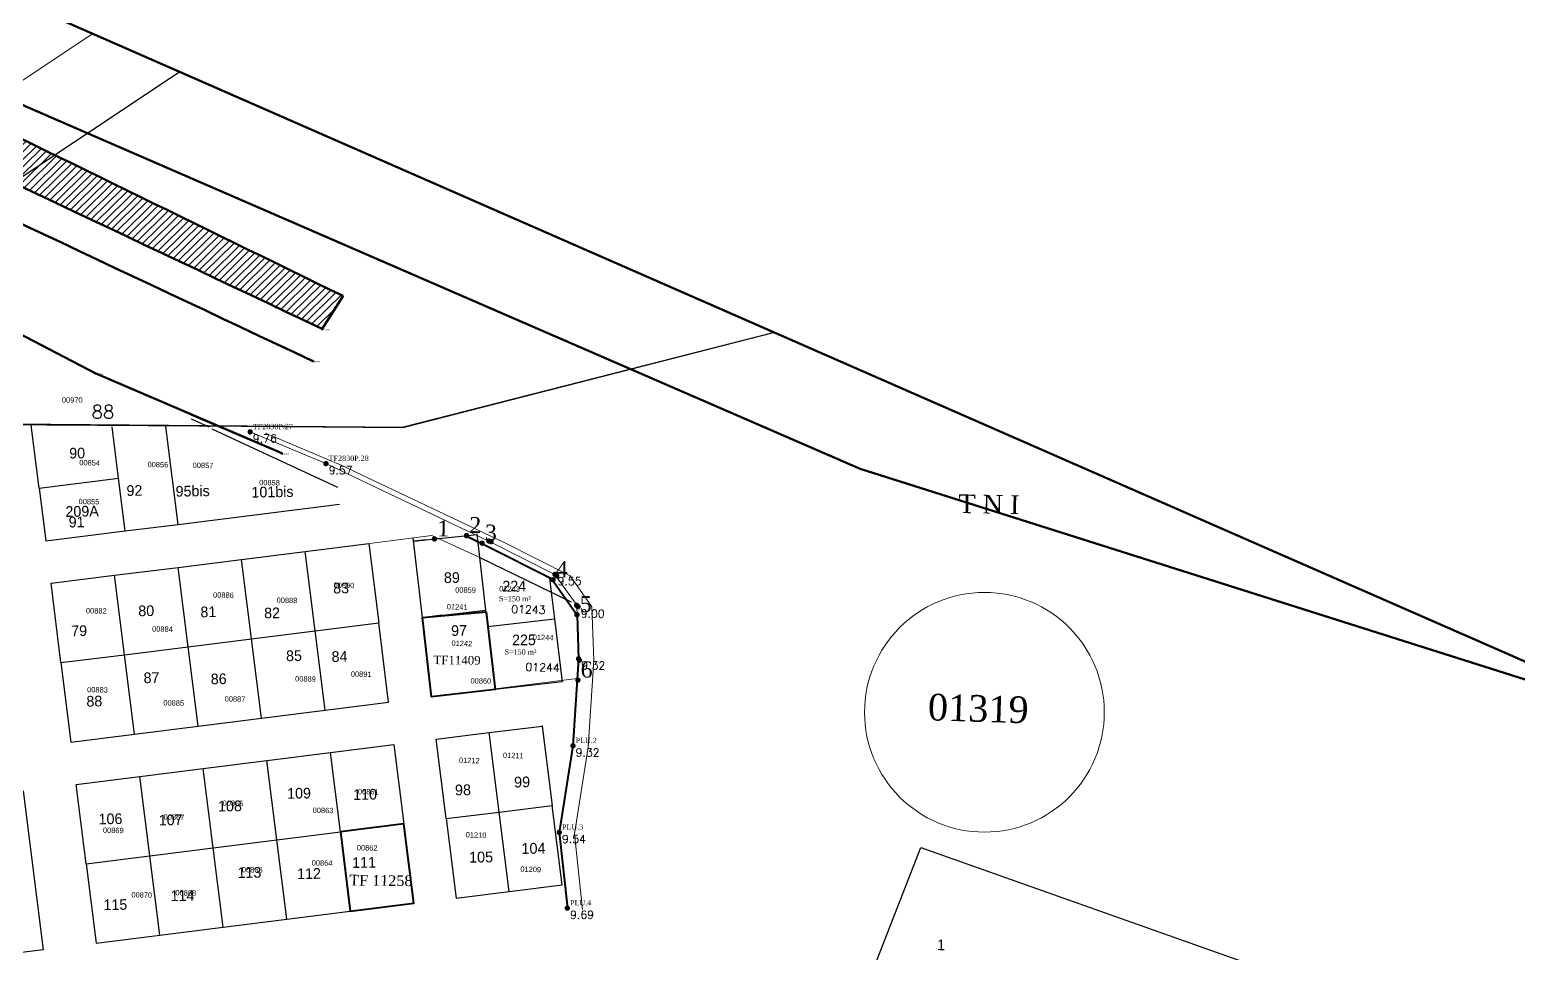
# Model space of a CAD drawing. Header units: metres. Extents: x 0 to 1324930, y 0 to 1631912.
# Drawn here: x 253955.4 to 254234.3, y 1631340.4 to 1631513.6 of the extents above; entities that cross this region are included whole.
import ezdxf
from ezdxf.enums import TextEntityAlignment as Align

# ---------------------------------------------------------------- set-up
doc = ezdxf.new("R2010")
doc.units = ezdxf.units.M
doc.header["$MEASUREMENT"] = 0
for name, color, linetype in [('A_revoir_niveau_0', 7, 'Continuous'), ('historique_numero_parcelle', 7, 'Continuous'), ('limites_parcelles', 7, 'Continuous'), ('limites_sections', 7, 'Continuous'), ('limites_tf', 7, 'Continuous'), ('numero_lot', 7, 'Continuous'), ('numero_parcelle', 7, 'Continuous'), ('toponymie', 7, 'Continuous')]:
    doc.layers.add(name, color=color, linetype=linetype)
doc.layers.add('Archive Parcelles 2830 Ajoutés', color=165, linetype='Continuous', lineweight=0, true_color=0x5b638b)
doc.layers.add('Lignes HT Vectorisées', color=6, linetype='Continuous', lineweight=0, true_color=0xff00ff)
for name, color, linetype, lineweight in [('Cotation Surface', 1, 'Continuous', 0), ('limites_communes_2025', 7, 'Continuous', 0), ('Numero Parcelles', 7, 'Continuous', 13), ('TITRE FONCIER', 7, 'Continuous', 0), ('TopoAlt', 3, 'Continuous', 0), ('TopoCod', 3, 'Continuous', 0), ('TopoMat', 4, 'Continuous', 0), ('Voirie', 252, 'Continuous', 0), ('檩条', 4, 'Continuous', 0)]:
    doc.layers.add(name, color=color, linetype=linetype, lineweight=lineweight)
doc.styles.get("Standard").update_dxf_attribs({"font": 'txt.shx'})
doc.styles.add('Style-Arial', font='arial.ttf')
doc.styles.add('Style-Comic Sans MS', font='comic.ttf')
doc.styles.add('Style-STANDARD', font='STANDARD.shx')
doc.styles.add('Style-Times New Roman', font='times.ttf')
doc.styles.add('Style-txt', font='txt.shx')
doc.styles.add('Times 1.0', font='times.ttf', dxfattribs={"width": 0.99, "height": 0.0254})
doc.styles.add('Times 1.5', font='times.ttf', dxfattribs={"width": 0.99, "height": 0.00762})

# ---------------------------------------------------------------- blocks, each defined once
blk = doc.blocks.new('TCPOINT_123')
at = {"color": 0, "const_width": 0.0005, "flags": 128}
blk.add_lwpolyline([(0, 0.00025, 1), (0, -0.00025, 1), (0, 0.00025)], format="xyb", dxfattribs=at)
at = {"color": 0}
blk.add_point((0, 0), dxfattribs=at)
at = {"layer": 'TopoAlt'}
blk.add_attdef('ALT', text='', height=0.0015, dxfattribs=at).set_placement((0.0005, -0.0005), align=Align.TOP_LEFT)
at = {"layer": 'TopoCod'}
blk.add_attdef('COD', text='', height=0.0015, dxfattribs=at).set_placement((-0.0005, 0), align=Align.MIDDLE_RIGHT)
at = {"layer": 'TopoMat', "style": 'Times 1.5', "width": 0.99}
blk.add_attdef('MAT', (0.0005, 0.0005), '', height=0.003, dxfattribs=at)
blk = doc.blocks.new('TCPOINT_29')
at = {"color": 0, "const_width": 0.0005, "flags": 128}
blk.add_lwpolyline([(0, 0.00025, 1), (0, -0.00025, 1), (0, 0.00025)], format="xyb", dxfattribs=at)
at = {"color": 0}
blk.add_point((0, 0), dxfattribs=at)
at = {"layer": 'TopoAlt'}
blk.add_attdef('ALT', text='', height=0.0015, dxfattribs=at).set_placement((0.0005, -0.0005), align=Align.TOP_LEFT)
at = {"layer": 'TopoCod'}
blk.add_attdef('COD', text='', height=0.0015, dxfattribs=at).set_placement((-0.0005, 0), align=Align.MIDDLE_RIGHT)
at = {"layer": 'TopoMat', "style": 'Times 1.5', "width": 0.99}
blk.add_attdef('MAT', (0.0005, 0.0005), '', height=0.003, dxfattribs=at)

msp = doc.modelspace()

# ---------------------------------------------------------------- hatches: boundary and pattern name
at = {"layer": 'voirie', "linetype": 'Continuous', "lineweight": 0}
h = msp.add_hatch(dxfattribs=at)
h.set_pattern_fill('HATCH', style=0, pattern_type=2)
h.set_pattern_definition([(44.628, (253668.0499, 1631419.1287), (-0.702501, 0.7116828), [])])
edge = h.paths.add_edge_path()
edge.add_line((254014.0793, 1631463.66775), (253932.93109, 1631503.37016))
edge.add_spline(control_points=[(253932.93109, 1631503.37016), (253924.09252, 1631507.6945), (253915.09848, 1631511.62657), (253905.97768, 1631515.40741), (253899.92181, 1631517.91774), (253893.64847, 1631519.63697), (253887.2927, 1631521.32485), (253883.30091, 1631522.38493), (253879.28576, 1631523.13048), (253875.20971, 1631523.67635), (253866.14483, 1631524.89033), (253856.92444, 1631525.11568), (253847.84401, 1631524.42704), (253840.3009, 1631523.85498), (253832.85261, 1631522.49576), (253825.45177, 1631520.45834), (253819.31819, 1631518.76978), (253813.36853, 1631516.94879), (253807.67377, 1631514.20063), (253799.46312, 1631510.23836), (253791.44754, 1631506.11622), (253783.65278, 1631501.49632), (253769.01177, 1631492.8187), (253754.39164, 1631484.12887), (253739.82402, 1631475.33933), (253733.47314, 1631471.50744), (253727.17317, 1631467.59583), (253720.82047, 1631463.76347), (253713.38388, 1631459.27723), (253705.76374, 1631455.13038), (253697.98561, 1631451.23046), (253690.62732, 1631447.54104), (253683.13811, 1631444.14849), (253675.43661, 1631441.29165), (253670.7603, 1631439.55699), (253666.08144, 1631437.83003), (253661.40557, 1631436.09464), (253655.08779, 1631433.74987), (253648.7612, 1631431.42864), (253642.45249, 1631429.05954)], knot_values=[0, 0, 0, 0, 0.093200309, 0.093200309, 0.093200309, 0.15508173, 0.15508173, 0.15508173, 0.193946821, 0.193946821, 0.193946821, 0.280380501, 0.280380501, 0.280380501, 0.352180884, 0.352180884, 0.352180884, 0.411686712, 0.411686712, 0.411686712, 0.497481536, 0.497481536, 0.497481536, 0.658631128, 0.658631128, 0.658631128, 0.728885801, 0.728885801, 0.728885801, 0.811127136, 0.811127136, 0.811127136, 0.888929419, 0.888929419, 0.888929419, 0.936170485, 0.936170485, 0.936170485, 1, 1, 1, 1], degree=3, periodic=0)
edge.add_line((253642.45249, 1631429.05954), (253634.56008, 1631426.09572))
edge.add_line((253634.56008, 1631426.09572), (253630.43622, 1631407.1851))
edge.add_spline(control_points=[(253630.43622, 1631407.1851), (253629.82756, 1631404.39402), (253633.35895, 1631402.30819), (253636.01409, 1631400.67875), (253639.34526, 1631398.63443), (253642.62531, 1631397.73497), (253646.19078, 1631397.2086), (253650.60421, 1631396.55705), (253655.09842, 1631396.24952), (253659.49086, 1631396.71624), (253663.44632, 1631397.13652), (253667.32498, 1631397.97817), (253671.13845, 1631399.54068), (253675.11377, 1631401.1695), (253678.87067, 1631402.94946), (253681.97406, 1631405.76046), (253686.35548, 1631409.72907), (253690.61522, 1631413.73649), (253694.82478, 1631417.84328), (253707.36409, 1631430.07644), (253719.77569, 1631442.42459), (253732.35531, 1631454.61538), (253736.55064, 1631458.68103), (253740.85815, 1631462.61547), (253745.19302, 1631466.54228), (253749.88185, 1631470.78974), (253754.88018, 1631474.60866), (253760.05769, 1631478.30202), (253771.43646, 1631486.41905), (253783.54398, 1631492.89833), (253796.10202, 1631499.18244), (253806.53792, 1631504.40462), (253817.02702, 1631508.64182), (253828.37892, 1631511.69215), (253836.5964, 1631513.90024), (253844.87437, 1631514.82893), (253853.19692, 1631515.15409), (253861.34503, 1631515.47243), (253869.55999, 1631515.16688), (253877.70646, 1631514.07993), (253886.49774, 1631512.90695), (253895.49556, 1631511.76924), (253903.4725, 1631507.99452)], knot_values=[0, 0, 0, 0, 0.027111142, 0.027111142, 0.027111142, 0.061125129, 0.061125129, 0.061125129, 0.103228568, 0.103228568, 0.103228568, 0.14114339, 0.14114339, 0.14114339, 0.18066748, 0.18066748, 0.18066748, 0.236468305, 0.236468305, 0.236468305, 0.402686169, 0.402686169, 0.402686169, 0.458120117, 0.458120117, 0.458120117, 0.518080447, 0.518080447, 0.518080447, 0.649857188, 0.649857188, 0.649857188, 0.759365469, 0.759365469, 0.759365469, 0.838637017, 0.838637017, 0.838637017, 0.916247019, 0.916247019, 0.916247019, 1, 1, 1, 1], degree=3, periodic=0)
edge.add_line((253903.4725, 1631507.99452), (254010.18091, 1631457.49964))
edge.add_line((254010.18091, 1631457.49964), (254014.0793, 1631463.66775))

# ---------------------------------------------------------------- linework, layer by layer
at = {"layer": 'A_revoir_niveau_0', "color": 7, "lineweight": 0, "flags": 128}
msp.add_lwpolyline([(253996.67291, 1631438.19099), (254010.87991, 1631432.23499), (254041.42491, 1631417.71599), (254053.78591, 1631411.45899), (254057.85791, 1631405.66599), (254058.21191, 1631395.64799), (254057.16191, 1631379.32599), (254054.59791, 1631363.09599), (254056.11291, 1631348.88399)], dxfattribs=at)
at = {"layer": 'A_revoir_niveau_0', "color": 1, "lineweight": 0, "flags": 128}
msp.add_lwpolyline([(253999.53717, 1631437.91648), (254013.74417, 1631431.96048), (254044.28917, 1631417.44147), (254056.65017, 1631411.18448), (254060.72217, 1631405.39147), (254061.07617, 1631395.37348), (254060.02617, 1631379.05148), (254057.46217, 1631362.82147), (254058.97717, 1631348.60948)], dxfattribs=at)
at = {"layer": 'A_revoir_niveau_0', "color": 7, "lineweight": 30, "ltscale": 1000, "flags": 128}
for points in [[(254027.29822, 1631417.69651), (254039.23237, 1631418.95647)], [(254029.67092, 1631417.94701), (254027.29822, 1631417.69651)], [(254037.21503, 1631418.74349), (254041.36505, 1631416.71714), (254052.78598, 1631410.78446)]]:
    msp.add_lwpolyline(points, dxfattribs=at)
at = {"layer": 'A_revoir_niveau_0', "color": 7, "lineweight": 40, "flags": 128}
for points in [[(254036.8134, 1631418.80082), (254040.98447, 1631416.81818), (254053.11153, 1631410.6796), (254057.92271, 1631403.83502)], [(254057.92271, 1631403.83502), (254058.21201, 1631395.648), (254057.162, 1631379.326), (254054.59801, 1631363.096), (254056.113, 1631348.884)]]:
    msp.add_lwpolyline(points, dxfattribs=at)
at = {"layer": 'Archive Parcelles 2830 Ajoutés', "color": 1, "lineweight": 0, "ltscale": 39.37}
for p, q in [((254018.10884, 1631417.1593), (254030.73216, 1631418.7406)), ((254028.81707, 1631403.3835), (254032.59673, 1631403.85697))]:
    msp.add_line(p, q, dxfattribs=at)
at = {"layer": 'Archive Parcelles 2830 Ajoutés', "color": 1, "lineweight": 0}
msp.add_line((254039.82464, 1631414.58111), (254030.73216, 1631418.7406), dxfattribs=at)
at = {"layer": 'Archive Parcelles 2830 Ajoutés', "color": 1, "lineweight": 0, "flags": 128}
msp.add_lwpolyline([(254057.97208, 1631391.9185), (254030.64504, 1631388.49528)], dxfattribs=at)
at = {"layer": 'Lignes HT Vectorisées', "color": 5, "flags": 128}
msp.add_lwpolyline([(253756.66915, 1629670.28747), (253861.6214, 1629827.96483), (253775.88294, 1630131.98512), (253683.84738, 1630461.07475), (253586.37462, 1630811.1062), (253617.63126, 1631056.92065), (253648.5016, 1631303.4799), (253822.38623, 1631416.29853), (253967.16361, 1631512.85749)], dxfattribs=at)
at = {"layer": 'limites_communes_2025', "color": 3, "lineweight": 80, "flags": 128}
for points in [[(252710.2872, 1631107.3833), (252982.4701, 1631682.9759), (252993.7572, 1631687.3199), (253010.694, 1631729.9757), (253066.3854, 1631842.8952), (253066.3854, 1631842.8952), (253098.7298, 1631912.4498), (253659.0228, 1631648.0069), (253757.0504, 1631605.0124), (254274.3391, 1631378.1314), (254622, 1631294), (254624.2075, 1631293.4301), (254621.5327, 1631279.8563), (254569.5419, 1631182.2248), (254530.2512, 1631049.2714), (254527.2805, 1631037.9628), (254483.023, 1630869.4867), (254395.3871, 1630569.1026), (254353.2541, 1630409.5098), (254309.9852, 1630253.9323), (254287.3632, 1630130.504), (254273.8695, 1629992.7881), (254275.8538, 1629906.666)], [(254274.3391, 1631378.1314), (253757.0504, 1631605.0124), (253659.0228, 1631648.0069)]]:
    msp.add_lwpolyline(points, dxfattribs=at)
at = {"layer": 'limites_parcelles'}
for p, q in [((253950.85481, 1631520.01047), (253983.47234, 1631505.70453)), ((253983.47234, 1631505.70453), (253844.73288, 1631413.17313)), ((253985.64175, 1631440.60416), (253988.90589, 1631439.12297)), ((253957.12276, 1631427.66031), (253955.64973, 1631439.41934)), ((253972.00641, 1631429.52477), (253970.80264, 1631439.13425)), ((253983.17181, 1631420.8453), (253980.87152, 1631439.20819)), ((253989.48464, 1631438.78276), (254013.03605, 1631427.80284)), ((253957.12276, 1631427.66031), (253972.00641, 1631429.52477)), ((253973.24938, 1631419.60233), (253972.00641, 1631429.52477)), ((253957.12276, 1631427.66031), (253958.36573, 1631417.73788)), ((253983.17181, 1631420.8453), (254013.43275, 1631424.63604)), ((253973.24938, 1631419.60233), (253983.17181, 1631420.8453)), ((253958.36573, 1631417.73788), (253973.24938, 1631419.60233)), ((254028.93709, 1631403.39726), (254027.22885, 1631418.30175)), ((254039.72848, 1631414.62788), (254039.22018, 1631419.06291)), ((253995.08086, 1631414.27462), (254006.98777, 1631415.76618)), ((254006.98777, 1631415.76618), (254018.89469, 1631417.25774)), ((254008.85222, 1631400.88254), (254006.98777, 1631415.76618)), ((254018.89469, 1631417.25774), (254020.75914, 1631402.3741)), ((253971.26702, 1631411.2915), (253983.17394, 1631412.78306)), ((253983.17394, 1631412.78306), (253995.08086, 1631414.27462)), ((253985.03839, 1631397.89942), (253983.17394, 1631412.78306)), ((253996.94531, 1631399.39098), (253995.08086, 1631414.27462)), ((254040.85904, 1631404.76366), (254039.72848, 1631414.62788)), ((254039.72848, 1631414.62788), (254053.10771, 1631408.12066)), ((253959.3601, 1631409.79994), (253971.26702, 1631411.2915)), ((253961.22456, 1631394.91629), (253959.3601, 1631409.79994)), ((253973.13147, 1631396.40785), (253971.26702, 1631411.2915)), ((254052.78598, 1631410.78446), (254053.10771, 1631408.12066)), ((254053.10771, 1631408.12066), (254053.71399, 1631403.10095)), ((254053.10771, 1631408.12066), (254056.83375, 1631406.30844)), ((254028.93709, 1631403.39726), (254040.85904, 1631404.76366)), ((254041.2138, 1631401.66836), (254040.85904, 1631404.76366)), ((254008.85222, 1631400.88254), (254020.75914, 1631402.3741)), ((254022.62359, 1631387.49045), (254020.75914, 1631402.3741)), ((254030.64509, 1631388.49485), (254028.93709, 1631403.39726)), ((254041.2138, 1631401.66836), (254053.71399, 1631403.10095)), ((254042.56704, 1631389.86125), (254041.2138, 1631401.66836)), ((254053.71399, 1631403.10095), (254055.13903, 1631391.30215)), ((253985.03839, 1631397.89942), (253996.94531, 1631399.39098)), ((253996.94531, 1631399.39098), (254008.85222, 1631400.88254)), ((253998.80976, 1631384.50733), (253996.94531, 1631399.39098)), ((254010.71668, 1631385.99889), (254008.85222, 1631400.88254)), ((253961.22456, 1631394.91629), (253973.13147, 1631396.40785)), ((253973.13147, 1631396.40785), (253985.03839, 1631397.89942)), ((253974.99592, 1631381.52421), (253973.13147, 1631396.40785)), ((253986.90284, 1631383.01577), (253985.03839, 1631397.89942)), ((253961.22456, 1631394.91629), (253963.08901, 1631380.03265)), ((254055.13903, 1631391.30215), (254042.56704, 1631389.86125)), ((254010.71668, 1631385.99889), (254022.62359, 1631387.49045)), ((254042.56704, 1631389.86125), (254030.64509, 1631388.49485)), ((253986.90284, 1631383.01577), (253998.80976, 1631384.50733)), ((253998.80976, 1631384.50733), (254010.71668, 1631385.99889)), ((253963.08901, 1631380.03265), (253974.99592, 1631381.52421)), ((253974.99592, 1631381.52421), (253986.90284, 1631383.01577)), ((254031.55601, 1631380.547), (254041.47829, 1631381.79003)), ((254041.47829, 1631381.79003), (254051.40058, 1631383.03306)), ((254043.34283, 1631366.90663), (254041.47829, 1631381.79003)), ((254051.40058, 1631383.03306), (254053.26511, 1631368.14966)), ((254011.71105, 1631378.06095), (254023.61797, 1631379.55251)), ((254023.61797, 1631379.55251), (254025.48242, 1631364.66886)), ((254033.42054, 1631365.6636), (254031.55601, 1631380.547)), ((253987.89722, 1631375.07782), (253999.80413, 1631376.56939)), ((253999.80413, 1631376.56939), (254011.71105, 1631378.06095)), ((254001.66858, 1631361.68574), (253999.80413, 1631376.56939)), ((254013.5755, 1631363.1773), (254011.71105, 1631378.06095)), ((253964.08338, 1631372.0947), (253975.9903, 1631373.58626)), ((253975.9903, 1631373.58626), (253987.89722, 1631375.07782)), ((253977.85475, 1631358.70262), (253975.9903, 1631373.58626)), ((253989.76167, 1631360.19418), (253987.89722, 1631375.07782)), ((253954.16095, 1631370.85174), (253957.88985, 1631341.08444)), ((253965.94783, 1631357.21106), (253964.08338, 1631372.0947)), ((254043.34283, 1631366.90663), (254053.26511, 1631368.14966)), ((254055.12965, 1631353.26626), (254053.26511, 1631368.14966)), ((254033.42054, 1631365.6636), (254043.34283, 1631366.90663)), ((254033.42054, 1631365.6636), (254035.28508, 1631350.78021)), ((254045.20737, 1631352.02323), (254043.34283, 1631366.90663)), ((254001.66858, 1631361.68574), (254013.5755, 1631363.1773)), ((254013.5755, 1631363.1773), (254025.48242, 1631364.66886)), ((254015.43995, 1631348.29365), (254013.5755, 1631363.1773)), ((254027.34687, 1631349.78521), (254025.48242, 1631364.66886)), ((253977.85475, 1631358.70262), (253989.76167, 1631360.19418)), ((253989.76167, 1631360.19418), (254001.66858, 1631361.68574)), ((253991.62612, 1631345.31053), (253989.76167, 1631360.19418)), ((254003.53303, 1631346.80209), (254001.66858, 1631361.68574)), ((253965.94783, 1631357.21106), (253977.85475, 1631358.70262)), ((253965.94783, 1631357.21106), (253967.81228, 1631342.32741)), ((253979.7192, 1631343.81897), (253977.85475, 1631358.70262)), ((254035.28508, 1631350.78021), (254045.20737, 1631352.02323)), ((254045.20737, 1631352.02323), (254055.12965, 1631353.26626)), ((254003.53303, 1631346.80209), (254015.43995, 1631348.29365)), ((254015.43995, 1631348.29365), (254027.34687, 1631349.78521)), ((253979.7192, 1631343.81897), (253991.62612, 1631345.31053)), ((253991.62612, 1631345.31053), (254003.53303, 1631346.80209)), ((253967.81228, 1631342.32741), (253979.7192, 1631343.81897)), ((253957.88985, 1631341.08444), (253908.2777, 1631334.86961))]:
    msp.add_line(p, q, dxfattribs=at)
at = {"layer": 'limites_sections', "color": 112, "linetype": 'Continuous', "lineweight": 40, "flags": 128}
msp.add_lwpolyline([(253674.5907, 1631377.4081), (253696.53778, 1631631.55299), (253757.0504, 1631605.0124), (254274.3391, 1631378.1314), (254391.23009, 1631349.84463), (254373.7007, 1631270.31254), (254242.09831, 1630809.46707), (253976.91465, 1630881.7928), (253928.21617, 1630961.4925), (253736.80282, 1630938.19152), (253609.69659, 1630931.39724), (253609.13338, 1630987.02081), (253623.83294, 1631051.57557), (253646.24496, 1631234.3197), (253674.5907, 1631377.4081)], close=True, dxfattribs=at)
at = {"layer": 'limites_sections', "color": 1, "lineweight": 0, "ltscale": 39.37}
msp.add_circle((254134.26779, 1631385.60348), 22.46707, dxfattribs=at)
at = {"layer": 'limites_tf', "color": 5, "linetype": 'Continuous', "lineweight": 30}
msp.add_line((253929.86281, 1631439.78064), (254025.53971, 1631438.99937), dxfattribs=at)
at = {"layer": 'limites_tf', "color": 5, "linetype": 'Continuous', "lineweight": 30, "flags": 128}
for points in [[(253842.15442, 1631567.68608), (254094.92937, 1631456.81988), (254025.18755, 1631439.00592), (253929.8697, 1631439.64472), (253861.19945, 1631457.14859), (253816.5706, 1631498.26227), (253779.16867, 1631547.83124), (253842.15442, 1631567.68608)], [(254274.3391, 1631378.1314), (254094.97659, 1631456.79917), (254025.54142, 1631439.00818), (253929.86455, 1631439.79262), (253905.63554, 1631445.95606), (253905.63226, 1631445.9569), (253818.46188, 1631410.54391), (253674.27791, 1631258.40656), (253665.39446, 1631185.37207), (253745.9845, 1631186.0244), (253792.46809, 1631183.4664), (253798.24587, 1631304.46971), (253966.13604, 1631327.31189), (253984.26304, 1631250.78612), (254072.17321, 1631231.50437), (254122.35522, 1631360.28414), (254263.72559, 1631310.14601), (254286.77006, 1631375.1232), (254274.3391, 1631378.1314)]]:
    msp.add_lwpolyline(points, close=True, dxfattribs=at)
at = {"layer": 'limites_tf', "color": 5, "linetype": 'Continuous', "lineweight": 40, "flags": 128}
msp.add_lwpolyline([(254040.89361, 1631404.46208), (254041.2138, 1631401.66836), (254042.56704, 1631389.86125), (254030.64509, 1631388.49485), (254028.93709, 1631403.39726), (254040.89361, 1631404.46208)], close=True, dxfattribs=at)
at = {"layer": 'limites_tf', "color": 0, "lineweight": 0, "ltscale": 39370}
for p in [(254051.40048, 1631383.03305), (254051.40058, 1631383.03306)]:
    msp.add_point(p, dxfattribs=at)
at = {"layer": 'limites_tf', "color": 5, "linetype": 'Continuous', "lineweight": 40}
msp.add_3dface([(254025.48242, 1631364.66886), (254013.5755, 1631363.1773), (254015.43995, 1631348.29365), (254027.34687, 1631349.78521)], dxfattribs=at)
at = {"layer": 'voirie', "color": 7, "linetype": 'Continuous', "lineweight": 80}
msp.add_line((254014.0793, 1631463.66775), (254010.18091, 1631457.49964), dxfattribs=at)
at = {"layer": 'voirie', "color": 7, "linetype": 'Continuous', "lineweight": 80, "flags": 128}
for points in [[(253698.51917, 1631630.68396), (253845.4525, 1631546.72205), (254110.96232, 1631431.283), (254263.23664, 1631383.0009)], [(254002.58234, 1631434.17948), (253967.65807, 1631449.19155), (253947.45604, 1631459.72693), (253905.07688, 1631480.78653), (253881.83975, 1631489.15857), (253857.73091, 1631492.34217), (253833.24277, 1631489.01209), (253796.06121, 1631473.64517), (253774.26252, 1631461.75045), (253754.96645, 1631447.32442), (253719.98113, 1631412.27083), (253702.07385, 1631395.34374), (253685.77738, 1631383.00328)], [(254002.58224, 1631434.17947), (253985.64175, 1631441.46128)]]:
    msp.add_lwpolyline(points, dxfattribs=at)
at = {"layer": 'voirie', "color": 7, "linetype": 'Continuous', "lineweight": 80}
for points, knots in [([(254014.0793, 1631463.66775), (253987.0299, 1631476.90189), (253959.9805, 1631490.13602), (253932.93109, 1631503.37016), (253924.09252, 1631507.6945), (253915.09848, 1631511.62657), (253905.97768, 1631515.40741), (253899.92181, 1631517.91774), (253893.64847, 1631519.63697), (253887.2927, 1631521.32485), (253883.30091, 1631522.38493), (253879.28576, 1631523.13048), (253875.20971, 1631523.67635), (253866.14483, 1631524.89033), (253856.92444, 1631525.11568), (253847.84401, 1631524.42704), (253840.3009, 1631523.85498), (253832.85261, 1631522.49576), (253825.45177, 1631520.45834), (253819.31819, 1631518.76978), (253813.36853, 1631516.94879), (253807.67377, 1631514.20063), (253799.46312, 1631510.23836), (253791.44754, 1631506.11622), (253783.65278, 1631501.49632), (253769.01177, 1631492.8187), (253754.39164, 1631484.12887), (253739.82402, 1631475.33933), (253733.47314, 1631471.50744), (253727.17317, 1631467.59583), (253720.82047, 1631463.76347), (253713.38388, 1631459.27723), (253705.76374, 1631455.13038), (253697.98561, 1631451.23046), (253690.62732, 1631447.54104), (253683.13811, 1631444.14849), (253675.43661, 1631441.29165), (253670.7603, 1631439.55699), (253666.08144, 1631437.83003), (253661.40557, 1631436.09464), (253655.08779, 1631433.74987), (253648.7612, 1631431.42864), (253642.45249, 1631429.05954), (253639.82169, 1631428.0716), (253637.19089, 1631427.08366), (253634.56008, 1631426.09572)], [0, 0, 0, 0, 0.217425325, 0.217425325, 0.217425325, 0.288470472, 0.288470472, 0.288470472, 0.335641718, 0.335641718, 0.335641718, 0.365267973, 0.365267973, 0.365267973, 0.431155025, 0.431155025, 0.431155025, 0.485887341, 0.485887341, 0.485887341, 0.531247709, 0.531247709, 0.531247709, 0.596647771, 0.596647771, 0.596647771, 0.719489601, 0.719489601, 0.719489601, 0.773043646, 0.773043646, 0.773043646, 0.835734938, 0.835734938, 0.835734938, 0.89504241, 0.89504241, 0.89504241, 0.93105354, 0.93105354, 0.93105354, 0.979709788, 0.979709788, 0.979709788, 1, 1, 1, 1]), ([(253634.56008, 1631426.09572), (253633.18546, 1631419.79218), (253631.81084, 1631413.48864), (253630.43622, 1631407.1851), (253629.82756, 1631404.39402), (253633.35895, 1631402.30819), (253636.01409, 1631400.67875), (253639.34526, 1631398.63443), (253642.62531, 1631397.73497), (253646.19078, 1631397.2086), (253650.60421, 1631396.55705), (253655.09842, 1631396.24952), (253659.49086, 1631396.71624), (253663.44632, 1631397.13652), (253667.32498, 1631397.97817), (253671.13845, 1631399.54068), (253675.11377, 1631401.1695), (253678.87067, 1631402.94946), (253681.97406, 1631405.76046), (253686.35548, 1631409.72907), (253690.61522, 1631413.73649), (253694.82478, 1631417.84328), (253707.36409, 1631430.07644), (253719.77569, 1631442.42459), (253732.35531, 1631454.61538), (253736.55064, 1631458.68103), (253740.85815, 1631462.61547), (253745.19302, 1631466.54228), (253749.88185, 1631470.78974), (253754.88018, 1631474.60866), (253760.05769, 1631478.30202), (253771.43646, 1631486.41905), (253783.54398, 1631492.89833), (253796.10202, 1631499.18244), (253806.53792, 1631504.40462), (253817.02702, 1631508.64182), (253828.37892, 1631511.69215), (253836.5964, 1631513.90024), (253844.87437, 1631514.82893), (253853.19692, 1631515.15409), (253861.34503, 1631515.47243), (253869.55999, 1631515.16688), (253877.70646, 1631514.07993), (253886.49774, 1631512.90695), (253895.49556, 1631511.76924), (253903.4725, 1631507.99452), (253939.04197, 1631491.16289), (253974.61144, 1631474.33126), (254010.18091, 1631457.49964)], [0, 0, 0, 0, 0.042677889, 0.042677889, 0.042677889, 0.061574792, 0.061574792, 0.061574792, 0.085283088, 0.085283088, 0.085283088, 0.114629864, 0.114629864, 0.114629864, 0.141057105, 0.141057105, 0.141057105, 0.168606032, 0.168606032, 0.168606032, 0.207500106, 0.207500106, 0.207500106, 0.323356634, 0.323356634, 0.323356634, 0.361994988, 0.361994988, 0.361994988, 0.403788304, 0.403788304, 0.403788304, 0.495638815, 0.495638815, 0.495638815, 0.57196785, 0.57196785, 0.57196785, 0.627221395, 0.627221395, 0.627221395, 0.681316817, 0.681316817, 0.681316817, 0.739693993, 0.739693993, 0.739693993, 1, 1, 1, 1]), ([(253618.55824, 1630811.93265), (253615.63997, 1630812.82328), (253612.72169, 1630813.71392), (253609.80341, 1630814.60455), (253607.05162, 1630815.44437), (253604.28836, 1630818.63114), (253604.598, 1630821.48949), (253608.87948, 1630861.01292), (253613.67903, 1630900.534), (253618.0762, 1630940.07349), (253623.13628, 1630985.57397), (253628.26861, 1631030.97607), (253633.22377, 1631076.57602), (253634.31753, 1631086.64138), (253634.39086, 1631096.77214), (253634.41747, 1631106.86791), (253634.44129, 1631115.90721), (253633.98282, 1631124.94361), (253633.08346, 1631133.97814), (253632.01873, 1631144.67388), (253630.47772, 1631155.23103), (253628.29266, 1631165.75292), (253626.55485, 1631174.1211), (253624.46273, 1631182.35637), (253622.24574, 1631190.5837), (253615.78429, 1631214.56245), (253606.59298, 1631237.58606), (253600.20021, 1631261.73134), (253597.02759, 1631273.71423), (253595.43699, 1631285.93114), (253594.14985, 1631298.19839), (253593.06189, 1631308.5673), (253593.03743, 1631319.04618), (253593.55566, 1631329.43791), (253594.18821, 1631342.12203), (253596.8899, 1631354.52544), (253600.11073, 1631367.00814), (253602.25784, 1631375.32955), (253604.95445, 1631382.5885), (253611.01108, 1631389.97685), (253613.64233, 1631393.18665), (253616.79236, 1631396.78606), (253620.28523, 1631395.97577), (253624.37848, 1631395.0262), (253628.45969, 1631393.20247), (253632.60674, 1631392.01069), (253636.54384, 1631390.87924), (253640.4687, 1631389.65467), (253644.4538, 1631388.7467), (253649.76195, 1631387.53729), (253655.40542, 1631388.43188), (253660.81272, 1631389.2975), (253665.21546, 1631390.00231), (253669.48953, 1631390.98203), (253673.64437, 1631392.89826), (253678.23814, 1631395.01694), (253682.491, 1631397.4358), (253686.07303, 1631400.81374), (253690.2231, 1631404.72736), (253694.32327, 1631408.6534), (253698.38904, 1631412.63602), (253711.29332, 1631425.2764), (253724.0934, 1631438.01181), (253737.03345, 1631450.61692), (253740.95536, 1631454.43732), (253745.02888, 1631458.08556), (253749.10996, 1631461.74575), (253753.83581, 1631465.98421), (253758.82834, 1631469.83763), (253764.00603, 1631473.56729), (253774.84124, 1631481.37225), (253786.41248, 1631487.56758), (253798.46204, 1631493.48), (253808.96389, 1631498.63299), (253819.55777, 1631502.66611), (253830.92502, 1631505.69349), (253838.2665, 1631507.6487), (253845.65504, 1631508.61555), (253853.09052, 1631508.93165), (253861.20689, 1631509.27669), (253869.39863, 1631508.89186), (253877.51441, 1631507.75705), (253885.4398, 1631506.64885), (253893.54476, 1631505.62291), (253900.744, 1631502.22811), (253936.62922, 1631485.30643), (253972.51445, 1631468.38475), (254008.39968, 1631451.46308)], [0, 0, 0, 0, 0.008738248, 0.008738248, 0.008738248, 0.016977969, 0.016977969, 0.016977969, 0.130911466, 0.130911466, 0.130911466, 0.262021663, 0.262021663, 0.262021663, 0.290961855, 0.290961855, 0.290961855, 0.316873591, 0.316873591, 0.316873591, 0.347549798, 0.347549798, 0.347549798, 0.371946938, 0.371946938, 0.371946938, 0.443052896, 0.443052896, 0.443052896, 0.478341576, 0.478341576, 0.478341576, 0.508169358, 0.508169358, 0.508169358, 0.544577094, 0.544577094, 0.544577094, 0.568847772, 0.568847772, 0.568847772, 0.579391936, 0.579391936, 0.579391936, 0.591748551, 0.591748551, 0.591748551, 0.603479571, 0.603479571, 0.603479571, 0.619105246, 0.619105246, 0.619105246, 0.631827968, 0.631827968, 0.631827968, 0.645894731, 0.645894731, 0.645894731, 0.66219222, 0.66219222, 0.66219222, 0.713918545, 0.713918545, 0.713918545, 0.729595902, 0.729595902, 0.729595902, 0.747750107, 0.747750107, 0.747750107, 0.785740962, 0.785740962, 0.785740962, 0.818852057, 0.818852057, 0.818852057, 0.840236657, 0.840236657, 0.840236657, 0.863579545, 0.863579545, 0.863579545, 0.886374843, 0.886374843, 0.886374843, 1, 1, 1, 1])]:
    msp.add_open_spline(points, degree=3, knots=knots, dxfattribs=at)
for p in [(254010.18091, 1631457.49964), (254008.39967, 1631451.46308), (253967.65807, 1631449.19155), (254002.58224, 1631434.17947), (254002.58234, 1631434.17948)]:
    msp.add_point(p, dxfattribs=at)

# ---------------------------------------------------------------- block references
at = {"layer": 'toponymie', "color": 0, "lineweight": 0}
ref = msp.add_blockref('TCPOINT_123', (253996.67291, 1631438.19099), dxfattribs=dict(at, xscale=1000, yscale=1000, zscale=1000))
ref.add_attrib('MAT', 'TF2830P.27', (253997.17291, 1631438.69099), dxfattribs={"layer": 'TopoMat', "height": 1, "style": 'Times 1.5', "width": 0.99})
ref.add_attrib('ALT', '9.76', dxfattribs={"layer": 'TopoAlt', "height": 1.5}).set_placement((253997.17291, 1631437.69099), align=Align.TOP_LEFT)
ref = msp.add_blockref('TCPOINT_123', (254010.87991, 1631432.23499), dxfattribs=dict(at, xscale=1000, yscale=1000, zscale=1000))
ref.add_attrib('MAT', 'TF2830P.28', (254011.37991, 1631432.73499), dxfattribs={"layer": 'TopoMat', "height": 1, "style": 'Times 1.5', "width": 0.99})
ref.add_attrib('ALT', '9.57', dxfattribs={"layer": 'TopoAlt', "height": 1.5}).set_placement((254011.37991, 1631431.73499), align=Align.TOP_LEFT)
at = {"layer": 'toponymie', "lineweight": 30, "ltscale": 1000, "xscale": 1000, "yscale": 1000, "zscale": 1000, "rotation": 359.3981}
for p, values in [((254031.20685, 1631418.10917), {'MAT': '1'}), ((254037.21503, 1631418.74349), {'MAT': '2'}), ((254040.13495, 1631417.31776), {'MAT': '3'}), ((254053.42695, 1631410.4515), {'MAT': '4'}), ((254057.92032, 1631403.91413), {'MAT': '5'}), ((254058.09015, 1631391.64038), {'MAT': '6'})]:
    msp.add_blockref('TCPOINT_29', p, dxfattribs=at).add_auto_attribs(values)
at = {"layer": 'toponymie', "color": 0, "lineweight": 0, "xscale": 1000, "yscale": 1000, "zscale": 1000}
for p in [(254041.42491, 1631417.71599), (254057.85791, 1631405.66599)]:
    msp.add_blockref('TCPOINT_123', p, dxfattribs=at)
at = {"layer": 'toponymie', "color": 0, "lineweight": 30, "ltscale": 1000, "xscale": 1000, "yscale": 1000, "zscale": 1000, "rotation": 359.3981}
for p in [(254041.81498, 1631417.61028), (254054.10957, 1631411.22378), (254058.36923, 1631395.36716)]:
    msp.add_blockref('TCPOINT_29', p, dxfattribs=at)
at = {"layer": 'toponymie', "color": 0, "lineweight": 0, "xscale": 1000, "yscale": 1000, "zscale": 1000}
for p, values in [((254053.78591, 1631411.45899), {'ALT': '9.55'}), ((254058.21191, 1631395.64799), {'ALT': '9.32'})]:
    msp.add_blockref('TCPOINT_123', p, dxfattribs=at).add_auto_attribs(values)
at = {"layer": 'toponymie', "color": 0, "lineweight": 30, "ltscale": 1000, "xscale": 1000, "yscale": 1000, "zscale": 1000, "rotation": 359.3981}
msp.add_blockref('TCPOINT_29', (254058.12049, 1631405.38832), dxfattribs=at).add_auto_attribs({'ALT': '9.00'})
at = {"layer": 'toponymie', "color": 0, "lineweight": 0}
ref = msp.add_blockref('TCPOINT_123', (254057.16191, 1631379.32599), dxfattribs=dict(at, xscale=1000, yscale=1000, zscale=1000))
ref.add_attrib('MAT', 'PLU.2', (254057.66191, 1631379.82599), dxfattribs={"layer": 'TopoMat', "height": 1, "style": 'Times 1.5', "width": 0.99})
ref.add_attrib('ALT', '9.32', dxfattribs={"layer": 'TopoAlt', "height": 1.5}).set_placement((254057.66191, 1631378.82599), align=Align.TOP_LEFT)
ref = msp.add_blockref('TCPOINT_123', (254054.59791, 1631363.09599), dxfattribs=dict(at, xscale=1000, yscale=1000, zscale=1000))
ref.add_attrib('MAT', 'PLU.3', (254055.09791, 1631363.59599), dxfattribs={"layer": 'TopoMat', "height": 1, "style": 'Times 1.5', "width": 0.99})
ref.add_attrib('ALT', '9.54', dxfattribs={"layer": 'TopoAlt', "height": 1.5}).set_placement((254055.09791, 1631362.59599), align=Align.TOP_LEFT)
ref = msp.add_blockref('TCPOINT_123', (254056.11291, 1631348.88399), dxfattribs=dict(at, xscale=1000, yscale=1000, zscale=1000))
ref.add_attrib('MAT', 'PLU.4', (254056.61291, 1631349.38399), dxfattribs={"layer": 'TopoMat', "height": 1, "style": 'Times 1.5', "width": 0.99})
ref.add_attrib('ALT', '9.69', dxfattribs={"layer": 'TopoAlt', "height": 1.5}).set_placement((254056.61291, 1631348.38399), align=Align.TOP_LEFT)

# ---------------------------------------------------------------- texts
at = {"layer": 'Cotation Surface', "color": 7, "style": 'Times 1.0', "width": 0.99}
for p in [(254046.27673, 1631406.90763), (254047.33321, 1631396.93597)]:
    msp.add_text('S=150 m²', height=1, rotation=359.575961, dxfattribs=at).set_placement(p, align=Align.MIDDLE_CENTER)
at = {"layer": 'historique_numero_parcelle', "color": 7, "lineweight": 0, "style": 'Style-Arial'}
for s, p in [('01243', (254043.35081, 1631409.30115)), ('01241', (254033.53812, 1631405.92562)), ('01242', (254034.42207, 1631399.07965)), ('01244', (254049.63535, 1631400.19595))]:
    msp.add_text(s, height=1, rotation=358.26587, dxfattribs=at).set_placement(p, align=Align.TOP_LEFT)
at = {"layer": 'Numero Parcelles', "color": 5, "lineweight": 0, "char_height": 1.499997, "width": 4.025, "attachment_point": 1, "rotation": 358.3980875, "style": 'Style-txt'}
for s, insert in [('01243', (254045.62254, 1631405.72381)), ('01244', (254048.28495, 1631394.86851))]:
    msp.add_mtext(s, dxfattribs=dict(at, insert=insert))
at = {"layer": 'numero_lot', "color": 7, "linetype": 'Continuous', "lineweight": 0}
msp.add_text('88', height=2.479, rotation=359.46641, dxfattribs=at).set_placement((253969.08898, 1631441.95198), align=Align.MIDDLE_CENTER)
at = {"layer": 'numero_lot', "color": 7, "lineweight": 0, "style": 'Style-Comic Sans MS'}
msp.add_text('1', height=2, rotation=358.57, dxfattribs=at).set_placement((254126.13669, 1631341.99992), align=Align.MIDDLE_CENTER)
at = {"layer": 'numero_lot', "color": 7, "lineweight": 13, "attachment_point": 5}
for s, insert, char_height, rotation, line_spacing_factor in [('\\fComic Sans MS|b0|i0|c00|p71;90', (253964.2555, 1631434.18991), 1.999996, 0.9999764, 0.6), ('\\fComic Sans MS|b0|i0|c00|p71;92', (253974.98516, 1631427.19095), 1.999996, 0.9999764, 0.6), ('\\fComic Sans MS|b0|i0|c00|p71;95bis', (253985.89857, 1631427.07665), 1.999996, 0.9999764, 0.6), ('\\fComic Sans MS|b0|i0|c00|p71;101bis', (254000.85653, 1631426.91951), 1.999996, 0.9999764, 0.6), ('\\fComic Sans MS|b0|i0|c00|p71;91', (253964.15283, 1631421.27518), 1.999996, 0.9999764, 0.6), ('\\fComic Sans MS|b0|i0|c00|p71;83', (254013.70995, 1631408.89101), 1.999996, 0.9999764, 0.6), ('\\fComic Sans MS|b0|i0|c00|p71;80', (253977.20125, 1631404.63412), 1.999996, 0.9999764, 0.6), ('\\fComic Sans MS|b0|i0|c00|p71;81', (253988.84446, 1631404.43204), 1.999996, 0.9999764, 0.6), ('\\fComic Sans MS|b0|i0|c00|p71;82', (254000.78, 1631404.2244), 1.999996, 0.9999764, 0.6), ('\\fComic Sans MS|b0|i0|c00|p71;79', (253964.62113, 1631400.87962), 1.999996, 0.9999764, 0.6), ('\\fComic Sans MS|b0|i0|c00|p71;97', (254035.8176, 1631400.9326), 1.999996, 0.9999764, 0.832576), ('\\fComic Sans MS|b0|i0|c00|p71;85', (254004.88383, 1631396.20225), 1.999996, 0.9999764, 0.6), ('\\fComic Sans MS|b0|i0|c00|p71;84', (254013.41419, 1631396.0525), 1.999996, 0.9999764, 0.6), ('\\fComic Sans MS|b0|i0|c00|p71;87', (253978.18105, 1631392.08077), 1.999996, 0.9999764, 0.6), ('\\fComic Sans MS|b0|i0|c00|p71;86', (253990.77859, 1631391.86335), 1.999996, 0.9999764, 0.6), ('\\fComic Sans MS|b0|i0|c00|p71;88', (253967.46685, 1631387.68373), 1.999996, 0.9999764, 0.6), ('\\fComic Sans MS|b0|i0|c00|p71;99', (254047.62854, 1631372.51959), 2.020644, 0.9469136, 0.832576), ('\\fComic Sans MS|b0|i0|c00|p71;109', (254005.82964, 1631370.41352), 1.999996, 0.9999764, 0.6), ('\\fComic Sans MS|b0|i0|c00|p71;110', (254018.20946, 1631370.19687), 1.999996, 0.9999764, 0.6), ('\\fComic Sans MS|b0|i0|c00|p71;98', (254036.55364, 1631371.04211), 2.020644, 0.9469136, 0.832576), ('\\fComic Sans MS|b0|i0|c00|p71;108', (253992.8841, 1631368.01953), 1.999996, 0.9999764, 0.6), ('\\fComic Sans MS|b0|i0|c00|p71;106', (253970.49919, 1631365.6153), 1.999996, 0.9999764, 0.6), ('\\fComic Sans MS|b0|i0|c00|p71;107', (253981.77676, 1631365.41598), 1.999996, 0.9999764, 0.6), ('\\fComic Sans MS|b0|i0|c00|p71;105', (254039.94324, 1631358.44974), 2.020644, 0.9469136, 0.832576), ('\\fComic Sans MS|b0|i0|c00|p71;104', (254049.76243, 1631360.08228), 2.020644, 0.9469136, 0.832576), ('\\fComic Sans MS|b0|i0|c00|p71;113', (253996.53786, 1631355.55239), 1.999996, 0.9999764, 0.6), ('\\fComic Sans MS|b0|i0|c00|p71;111', (254018.01992, 1631357.44752), 1.999996, 0.9999764, 0.6), ('\\fComic Sans MS|b0|i0|c00|p71;112', (254007.69932, 1631355.35713), 1.999996, 0.9999764, 0.6), ('\\fComic Sans MS|b0|i0|c00|p71;114', (253983.99105, 1631351.22643), 1.999996, 0.9999764, 0.6), ('\\fComic Sans MS|b0|i0|c00|p71;115', (253971.4116, 1631349.52506), 1.999996, 0.9999764, 0.6)]:
    msp.add_mtext(s, dxfattribs=dict(at, insert=insert, char_height=char_height, rotation=rotation, line_spacing_factor=line_spacing_factor))
at = {"layer": 'numero_lot', "color": 7, "lineweight": 0, "char_height": 1.999996, "attachment_point": 5, "rotation": 0.3980942, "line_spacing_factor": 0.832576}
for s, insert in [('\\fComic Sans MS|b0|i0|c00|p71;89', (254034.46755, 1631410.85054)), ('\\fComic Sans MS|b0|i0|c00|p71;224', (254046.15878, 1631409.26839)), ('\\fComic Sans MS|b0|i0|c00|p71;225', (254047.98056, 1631399.17126))]:
    msp.add_mtext(s, dxfattribs=dict(at, insert=insert))
at = {"layer": 'numero_parcelle', "color": 5, "lineweight": 0}
for s, height, rotation, style, p in [('00970', 1, 359.26587, 'Style-Arial', (253961.39346, 1631444.69214)), ('00854', 1, 359, 'Style-Arial', (253964.66546, 1631432.92751)), ('00856', 1, 359, 'Style-Arial', (253977.45205, 1631432.58685)), ('00857', 1, 359, 'Style-Arial', (253985.8996, 1631432.4394)), ('00858', 1, 359, 'Style-Arial', (253998.36728, 1631429.2026)), ('00855', 1, 359, 'Style-Arial', (253964.53838, 1631425.64677)), ('00890', 1, 359, 'Style-Arial', (254012.31258, 1631409.94562)), ('00886', 1, 359, 'Style-Arial', (253989.73587, 1631408.11897)), ('00888', 1, 359, 'Style-Arial', (254001.63964, 1631407.14758)), ('00859', 1, 359, 'Style-Arial', (254035.10125, 1631409.05442)), ('00882', 1, 359, 'Style-Arial', (253965.9099, 1631405.15826)), ('00884', 1, 359, 'Style-Arial', (253978.30802, 1631401.7484)), ('00891', 1, 359, 'Style-Arial', (254015.54108, 1631393.2849)), ('00883', 1, 359, 'Style-Arial', (253966.12718, 1631390.3694)), ('00889', 1, 359, 'Style-Arial', (254005.10839, 1631392.40204)), ('00860', 1, 359, 'Style-Arial', (254037.97417, 1631392.01581)), ('00885', 1, 359, 'Style-Arial', (253980.4174, 1631387.89047)), ('00887', 1, 359, 'Style-Arial', (253991.9051, 1631388.62868)), ('01319', 5, 358.26587, 'Style-Times New Roman', (254123.76149, 1631389.11502, -4042812.24492)), ('01212', 1, 358.26587, 'Style-Arial', (254035.8161, 1631377.1357)), ('01211', 1, 358.26587, 'Style-Arial', (254044.05637, 1631378.06204)), ('00861', 1, 359, 'Style-Arial', (254016.87717, 1631371.25262)), ('00865', 1, 359, 'Style-Arial', (253991.51597, 1631369.07465)), ('00863', 1, 359, 'Style-Arial', (254008.38966, 1631367.74824)), ('00867', 1, 359, 'Style-Arial', (253980.46806, 1631366.47214)), ('00869', 1, 359, 'Style-Arial', (253969.09172, 1631364.00263)), ('01210', 1, 358.26587, 'Style-Arial', (254037.07737, 1631363.15648)), ('00862', 1, 359, 'Style-Arial', (254016.67796, 1631360.72423)), ('00866', 1, 359, 'Style-Arial', (253995.14048, 1631356.607)), ('00864', 1, 359, 'Style-Arial', (254008.21748, 1631357.88401)), ('01209', 1, 358.26587, 'Style-Arial', (254047.3218, 1631356.71824)), ('00870', 1, 359, 'Style-Arial', (253974.42984, 1631351.89561)), ('00868', 1, 359, 'Style-Arial', (253982.66537, 1631352.2823))]:
    msp.add_text(s, height=height, rotation=rotation, dxfattribs=dict(at, style=style)).set_placement(p, align=Align.TOP_LEFT)
at = {"layer": 'TITRE FONCIER', "color": 2, "linetype": 'Continuous', "lineweight": 0, "attachment_point": 1, "rotation": 359.3717966}
for s, insert, char_height, style in [('TF11409', (254031.01453, 1631396.24027), 1.6, 'Style-Times New Roman'), ('\\fTimes New Roman|b0|i0|c00|p23;TF 11258', (254015.27202, 1631355.14399), 2, 'Style-STANDARD')]:
    msp.add_mtext(s, dxfattribs=dict(at, insert=insert, char_height=char_height, style=style))
at = {"layer": 'toponymie', "color": 7, "insert": (254129.41329, 1631426.47573), "char_height": 3.499993, "width": 46.419407, "attachment_point": 1, "rotation": 359.0000236}
msp.add_mtext('\\fTimes New Roman|b0|i0|c00|p23;T N I', dxfattribs=at)
msp.add_mtext('\\fTimes New Roman|b0|i0|c00|p23;T N I', dxfattribs=at)
at = {"layer": 'voirie', "color": 7, "linetype": 'Continuous', "lineweight": 80, "style": 'Style-Arial'}
for s, p in [('APIX168', (254010.18091, 1631457.49964)), ('APIX169', (254008.39967, 1631451.46308)), ('APIX171', (253967.65807, 1631449.19155)), ('APIX170', (254002.58224, 1631434.17947)), ('APIX170', (254002.58234, 1631434.17948))]:
    msp.add_text(s, height=0.25, rotation=359.628, dxfattribs=at).set_placement(p, align=Align.TOP_LEFT)
at = {"layer": '檩条', "color": 7, "lineweight": 13, "insert": (253965.1822, 1631423.28135), "char_height": 1.999996, "attachment_point": 5, "rotation": 0.9999764, "line_spacing_factor": 0.6}
msp.add_mtext('\\fComic Sans MS|b0|i0|c00|p71;209A', dxfattribs=at)

doc.saveas('drawing.dxf')
